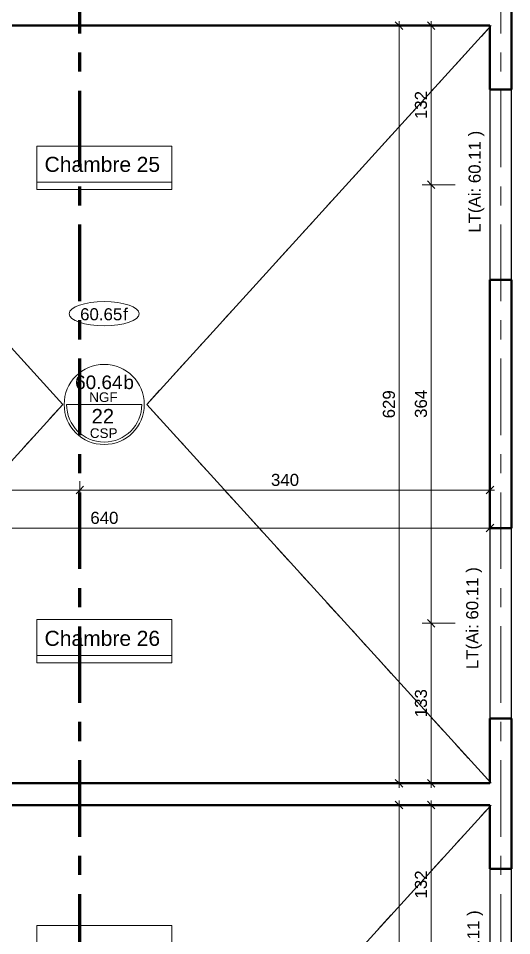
# Model space of a CAD drawing. Header units: metres. Extents: x 399 to 3028, y -427 to 863.
# Drawn here: x 463.48 to 467.57, y -399.27 to -391.66 of the extents above; entities that cross this region are included whole.
import ezdxf

# ---------------------------------------------------------------- set-up
doc = ezdxf.new("R2010")
doc.units = ezdxf.units.M
doc.linetypes.add('Ligne de quadrillage', pattern=[1.11125, 0.635, -0.15875, 0.15875, -0.15875])
doc.linetypes.add('Tiret', pattern=[0.3175, 0.15875, -0.15875])
for name, color, linetype, lineweight in [('A-ANNO-DIMS', 211, 'Continuous', 9), ('A-ANNO-DIMS-50', 211, 'Continuous', 9), ('A-DETL', 90, 'Continuous', 18), ('A-DETL-GENF', 92, 'Continuous', 18), ('A-FLOR', 192, 'Continuous', 18), ('A-WALL', 113, 'Continuous', 18), ('G-ANNO-DIMS', 111, 'Continuous', 9), ('G-ANNO-TEXT', 231, 'Continuous', 9), ('S-FLOR-SYMB', 171, 'Continuous', 9), ('S-GRID', 1, 'Continuous', 9)]:
    doc.layers.add(name, color=color, linetype=linetype, lineweight=lineweight)
doc.styles.add('Arial', font='arial.ttf', dxfattribs={"height": 0.1})
doc.styles.add('Arial_10', font='arial.ttf', dxfattribs={"height": 0.12})
doc.styles.add('Arial_11', font='arial.ttf', dxfattribs={"height": 0.125})
doc.styles.add('Arial_8', font='arial.ttf', dxfattribs={"height": 0.0016})
doc.styles.add('Arial_9', font='arial.ttf', dxfattribs={"height": 0.1125})
doc.dimstyles.new('AES-_COTATION_1_50', dxfattribs={"dimscale": 0.3048, "dimtxt": 0.102026, "dimasz": 0.205052, "dimexe": 0.246063, "dimexo": 0.0625, "dimgap": 0.016404, "dimtad": 1, "dimdec": 1, "dimlfac": 100, "dimrnd": 0.5, "dimdsep": 46, "dimtxsty": 'Arial', "dimblk1": 'OBLIQUE', "dimblk2": 'OBLIQUE', "dimsah": 1, "dimcen": 0.09, "dimdle": 0.123031, "dimazin": 0, "dimtfac": 1, "dimtdec": 4, "dimtix": 1, "dimtmove": 0, "dimatfit": 3, "dimfxl": 0.656168, "dimfxlon": 1, "dimtvp": 1, "dimtolj": 1, "dimtzin": 0, "dimarcsym": 2})
doc.dimstyles.new('AES-_COTATION_1_50_3', dxfattribs={"dimscale": 0.3048, "dimtxt": 0.102026, "dimasz": 0.205052, "dimexe": 0.246063, "dimexo": 0.0625, "dimgap": 0.016404, "dimtad": 1, "dimdec": 1, "dimlfac": 100, "dimrnd": 0.5, "dimdsep": 46, "dimtxsty": 'Arial', "dimblk1": 'OBLIQUE', "dimblk2": 'OBLIQUE', "dimsah": 1, "dimcen": 0.09, "dimdle": 0.123031, "dimazin": 0, "dimtfac": 1, "dimtdec": 4, "dimtix": 1, "dimtmove": 0, "dimatfit": 3, "dimfxl": 0.656168, "dimfxlon": 1, "dimtvp": 1, "dimtolj": 1, "dimtzin": 0, "dimarcsym": 2})

# ---------------------------------------------------------------- blocks, each defined once
blk = doc.blocks.new('AES-Etiquette Dalle CSP brut vide - Dalle bidirectionnelle-1823214-AES_EXE_BET_TZ_R_1_COF_0100-Plan coffrage PH R_1 Diffusion')
at = {"layer": 'S-FLOR-SYMB'}
blk.add_line((-0.00624, 0), (0.00624, 0), dxfattribs=at)
blk.add_circle((0, 0), 0.00665, dxfattribs=at)
blk.add_arc((0, 0), 0.00624, 180, 360, dxfattribs=at)
at = {"layer": 'S-FLOR-SYMB', "char_height": 0.0016, "attachment_point": 1, "style": 'Arial_8'}
for s, insert, width in [('NGF', (-0.00249, 0.00201), 0.0058523), ('CSP', (-0.00239, -0.00396), 0.005692)]:
    blk.add_mtext(s, dxfattribs=dict(at, insert=insert, width=width))
blk = doc.blocks.new('DIMBLOCK154-AES_EXE_BET_TZ_R_1_COF_0100-Plan coffrage PH R_1 Diffusion')
at = {"layer": 'A-ANNO-DIMS-50', "transparency": 16777216}
for p, q in [((466.9031, -391.7187), (466.8719, -391.6874)), ((466.9031, -391.6812), (466.9031, -393.039)), ((467.1031, -391.7187), (466.8281, -391.7187)), ((466.9031, -391.7187), (466.9344, -391.7499)), ((466.9031, -391.7187), (467.1031, -391.7187)), ((467.1031, -393.039), (466.8281, -393.039)), ((466.9031, -393.039), (466.8719, -393.0078)), ((466.9031, -393.039), (466.9344, -393.0703)), ((466.9031, -393.039), (467.1031, -393.039))]:
    blk.add_line(p, q, dxfattribs=at)
at = {"layer": 'A-ANNO-DIMS-50', "color": 0, "transparency": 16777216, "insert": (466.7683, -392.4942), "char_height": 0.1, "width": 0.276883, "attachment_point": 1, "rotation": 90, "line_spacing_factor": 0.941778, "style": 'Arial'}
blk.add_mtext('132', dxfattribs=at)
blk = doc.blocks.new('_Oblique')
at = {"color": 0, "linetype": 'ByBlock', "lineweight": -2}
blk.add_line((-0.5, -0.5), (0.5, 0.5), dxfattribs=at)
blk = doc.blocks.new('DIMBLOCK155-AES_EXE_BET_TZ_R_1_COF_0100-Plan coffrage PH R_1 Diffusion')
at = {"layer": 'A-ANNO-DIMS-50', "transparency": 16777216}
for p, q in [((467.1031, -393.039), (466.8281, -393.039)), ((466.9031, -393.039), (466.8719, -393.0078)), ((466.9031, -393.039), (466.9031, -396.679)), ((466.9031, -393.039), (466.9344, -393.0703)), ((466.9031, -393.039), (467.1031, -393.039)), ((466.9031, -396.679), (466.8719, -396.6478)), ((467.1031, -396.679), (466.8281, -396.679)), ((466.9031, -396.679), (466.9344, -396.7103)), ((466.9031, -396.679), (467.1031, -396.679))]:
    blk.add_line(p, q, dxfattribs=at)
at = {"layer": 'A-ANNO-DIMS-50', "color": 0, "transparency": 16777216, "insert": (466.7683, -394.9744), "char_height": 0.1, "width": 0.276883, "attachment_point": 1, "rotation": 90, "line_spacing_factor": 0.941778, "style": 'Arial'}
blk.add_mtext('364', dxfattribs=at)
blk = doc.blocks.new('DIMBLOCK156-AES_EXE_BET_TZ_R_1_COF_0100-Plan coffrage PH R_1 Diffusion')
at = {"layer": 'A-ANNO-DIMS-50', "transparency": 16777216}
for p, q in [((466.9031, -396.679), (466.8719, -396.6478)), ((467.1031, -396.679), (466.8281, -396.679)), ((466.9031, -396.679), (466.9031, -398.045)), ((466.9031, -396.679), (466.9344, -396.7103)), ((466.9031, -396.679), (467.1031, -396.679)), ((467.1031, -398.0075), (466.8281, -398.0075)), ((466.9031, -398.0075), (466.8719, -397.9762)), ((466.9031, -398.0075), (466.9344, -398.0387)), ((466.9031, -398.0075), (467.1031, -398.0075))]:
    blk.add_line(p, q, dxfattribs=at)
at = {"layer": 'A-ANNO-DIMS-50', "color": 0, "transparency": 16777216, "insert": (466.7683, -397.4586), "char_height": 0.1, "width": 0.276883, "attachment_point": 1, "rotation": 90, "line_spacing_factor": 0.941778, "style": 'Arial'}
blk.add_mtext('133', dxfattribs=at)
blk = doc.blocks.new('DIMBLOCK157-AES_EXE_BET_TZ_R_1_COF_0100-Plan coffrage PH R_1 Diffusion')
at = {"layer": 'A-ANNO-DIMS-50', "transparency": 16777216}
for p, q in [((466.9032, -398.1875), (466.872, -398.1562)), ((466.9032, -398.15), (466.9032, -399.508)), ((467.1032, -398.1875), (466.8282, -398.1875)), ((466.9032, -398.1875), (466.9345, -398.2187)), ((466.9032, -398.1875), (467.1032, -398.1875)), ((467.1032, -399.508), (466.8282, -399.508)), ((466.9032, -399.508), (466.872, -399.4767)), ((466.9032, -399.508), (466.9345, -399.5392)), ((466.9032, -399.508), (467.1032, -399.508))]:
    blk.add_line(p, q, dxfattribs=at)
at = {"layer": 'A-ANNO-DIMS-50', "color": 0, "transparency": 16777216, "insert": (466.7684, -398.9631), "char_height": 0.1, "width": 0.276883, "attachment_point": 1, "rotation": 90, "line_spacing_factor": 0.941778, "style": 'Arial'}
blk.add_mtext('132', dxfattribs=at)
blk = doc.blocks.new('DIMBLOCK198-AES_EXE_BET_TZ_R_1_COF_0100-Plan coffrage PH R_1 Diffusion')
at = {"layer": 'A-ANNO-DIMS-50', "transparency": 16777216}
for p, q in [((460.9931, -396.089), (460.9931, -395.814)), ((467.3908, -396.089), (467.3908, -395.814)), ((467.4283, -395.889), (460.9556, -395.889)), ((460.9931, -395.889), (460.9619, -395.9202)), ((460.9931, -395.889), (461.0244, -395.8577)), ((460.9931, -395.889), (460.9931, -396.089)), ((467.3908, -395.889), (467.3595, -395.9202)), ((467.3908, -395.889), (467.422, -395.8577)), ((467.3908, -395.889), (467.3908, -396.089))]:
    blk.add_line(p, q, dxfattribs=at)
at = {"layer": 'A-ANNO-DIMS-50', "color": 0, "transparency": 16777216, "insert": (464.0766, -395.7541), "char_height": 0.1, "width": 0.276883, "attachment_point": 1, "line_spacing_factor": 0.941778, "style": 'Arial'}
blk.add_mtext('640', dxfattribs=at)
blk = doc.blocks.new('DIMBLOCK199-AES_EXE_BET_TZ_R_1_COF_0100-Plan coffrage PH R_1 Diffusion')
at = {"layer": 'A-ANNO-DIMS-50', "transparency": 16777216}
for p, q in [((463.9898, -395.7738), (463.9898, -395.4988)), ((467.3908, -395.7738), (467.3908, -395.4988)), ((463.9898, -395.5738), (463.9586, -395.6051)), ((463.9898, -395.5738), (464.0211, -395.5426)), ((467.4283, -395.5738), (463.9898, -395.5738)), ((463.9898, -395.5738), (463.9898, -395.7738)), ((467.3908, -395.5738), (467.3595, -395.6051)), ((467.3908, -395.5738), (467.422, -395.5426)), ((467.3908, -395.5738), (467.3908, -395.7738))]:
    blk.add_line(p, q, dxfattribs=at)
at = {"layer": 'A-ANNO-DIMS-50', "color": 0, "transparency": 16777216, "insert": (465.5749, -395.439), "char_height": 0.1, "width": 0.276883, "attachment_point": 1, "line_spacing_factor": 0.941778, "style": 'Arial'}
blk.add_mtext('340', dxfattribs=at)
blk = doc.blocks.new('DIMBLOCK200-AES_EXE_BET_TZ_R_1_COF_0100-Plan coffrage PH R_1 Diffusion')
at = {"layer": 'A-ANNO-DIMS-50', "transparency": 16777216}
for p, q in [((460.9931, -395.7738), (460.9931, -395.4988)), ((463.9898, -395.7738), (463.9898, -395.4988)), ((463.9898, -395.5738), (460.9556, -395.5738)), ((460.9931, -395.5738), (460.9619, -395.6051)), ((460.9931, -395.5738), (461.0244, -395.5426)), ((460.9931, -395.5738), (460.9931, -395.7738)), ((463.9898, -395.5738), (463.9586, -395.6051)), ((463.9898, -395.5738), (464.0211, -395.5426)), ((463.9898, -395.5738), (463.9898, -395.7738))]:
    blk.add_line(p, q, dxfattribs=at)
at = {"layer": 'A-ANNO-DIMS-50', "color": 0, "transparency": 16777216, "insert": (462.318, -395.439), "char_height": 0.1, "width": 0.416266, "attachment_point": 1, "line_spacing_factor": 0.941778, "style": 'Arial'}
blk.add_mtext('299.5', dxfattribs=at)
blk = doc.blocks.new('DIMBLOCK857-AES_EXE_BET_TZ_R_1_COF_0100-Plan coffrage PH R_1 Diffusion')
at = {"layer": 'A-ANNO-DIMS-50', "transparency": 16777216}
for p, q in [((466.6374, -391.7187), (466.6062, -391.6874)), ((466.6374, -398.045), (466.6374, -391.6812)), ((466.4374, -391.7187), (466.7124, -391.7187)), ((466.6374, -391.7187), (466.4374, -391.7187)), ((466.6374, -391.7187), (466.6687, -391.7499)), ((466.4374, -398.0075), (466.7124, -398.0075)), ((466.6374, -398.0075), (466.4374, -398.0075)), ((466.6374, -398.0075), (466.6062, -397.9762)), ((466.6374, -398.0075), (466.6687, -398.0387))]:
    blk.add_line(p, q, dxfattribs=at)
at = {"layer": 'A-ANNO-DIMS-50', "color": 0, "transparency": 16777216, "insert": (466.5026, -394.9784), "char_height": 0.1, "width": 0.276883, "attachment_point": 1, "rotation": 90, "line_spacing_factor": 0.941778, "style": 'Arial'}
blk.add_mtext('629', dxfattribs=at)
blk = doc.blocks.new('DIMBLOCK858-AES_EXE_BET_TZ_R_1_COF_0100-Plan coffrage PH R_1 Diffusion')
at = {"layer": 'A-ANNO-DIMS-50', "transparency": 16777216}
for p, q in [((466.6374, -398.1875), (466.6062, -398.1562)), ((466.6374, -398.15), (466.6374, -404.5141)), ((466.8374, -398.1875), (466.5624, -398.1875)), ((466.6374, -398.1875), (466.6687, -398.2187)), ((466.6374, -398.1875), (466.8374, -398.1875)), ((466.8374, -404.4766), (466.5624, -404.4766)), ((466.6374, -404.4766), (466.6062, -404.4453)), ((466.6374, -404.4766), (466.6687, -404.5078)), ((466.6374, -404.4766), (466.8374, -404.4766))]:
    blk.add_line(p, q, dxfattribs=at)
at = {"layer": 'A-ANNO-DIMS-50', "color": 0, "transparency": 16777216, "insert": (466.5026, -401.4474), "char_height": 0.1, "width": 0.276883, "attachment_point": 1, "rotation": 90, "line_spacing_factor": 0.941778, "style": 'Arial'}
blk.add_mtext('629', dxfattribs=at)

msp = doc.modelspace()

# ---------------------------------------------------------------- linework, layer by layer
at = {"layer": 'A-DETL', "color": 51}
for p, q in [((463.8489, -394.8631), (460.9931, -391.7193)), ((464.5446, -394.8631), (467.401, -391.7187)), ((463.8489, -394.8631), (460.9932, -398.0082)), ((464.5446, -394.8631), (467.401, -398.0075)), ((464.5426, -401.3322), (467.4011, -398.1875))]:
    msp.add_line(p, q, dxfattribs=at)
at = {"layer": 'A-DETL', "linetype": 'Tiret'}
for p, q in [((463.8489, -394.8631), (460.9931, -391.7193)), ((464.5446, -394.8631), (467.401, -391.7187)), ((463.8489, -394.8631), (460.9932, -398.0082)), ((464.5446, -394.8631), (467.401, -398.0075)), ((464.5426, -401.3322), (467.4011, -398.1875))]:
    msp.add_line(p, q, dxfattribs=at)
at = {"layer": 'A-DETL'}
for p, q in [((463.6319, -392.7187), (464.7519, -392.7187)), ((463.6319, -393.0187), (463.6319, -392.7187)), ((464.7519, -392.7187), (464.7519, -393.0187)), ((464.7519, -393.0187), (463.6319, -393.0187)), ((463.6319, -393.0187), (463.6319, -393.0787)), ((464.7519, -393.0187), (463.6319, -393.0187)), ((464.7519, -393.0787), (464.7519, -393.0187)), ((463.6319, -393.0787), (464.7519, -393.0787)), ((463.6319, -396.6475), (464.7519, -396.6475)), ((463.6319, -396.9475), (463.6319, -396.6475)), ((464.7519, -396.6475), (464.7519, -396.9475)), ((464.7519, -396.9475), (463.6319, -396.9475)), ((463.6319, -396.9475), (463.6319, -397.0075)), ((464.7519, -396.9475), (463.6319, -396.9475)), ((464.7519, -397.0075), (464.7519, -396.9475)), ((463.6319, -397.0075), (464.7519, -397.0075)), ((463.6319, -399.1875), (464.7519, -399.1875)), ((463.6319, -399.4875), (463.6319, -399.1875)), ((464.7519, -399.1875), (464.7519, -399.4875))]:
    msp.add_line(p, q, dxfattribs=at)
at = {"layer": 'A-DETL', "color": 51}
msp.add_ellipse((464.1919, -394.1099), major_axis=(-0.2909, 0), ratio=0.343791, dxfattribs=at)
at = {"layer": 'A-DETL-GENF', "linetype": 'Tiret'}
for p, q in [((464.7519, -393.0187), (463.6319, -393.0187)), ((463.6319, -393.0187), (463.6319, -393.0787)), ((464.7519, -393.0787), (464.7519, -393.0187)), ((463.6319, -393.0787), (464.7519, -393.0787)), ((464.7519, -396.9475), (463.6319, -396.9475)), ((463.6319, -396.9475), (463.6319, -397.0075)), ((464.7519, -397.0075), (464.7519, -396.9475)), ((463.6319, -397.0075), (464.7519, -397.0075))]:
    msp.add_line(p, q, dxfattribs=at)
at = {"layer": 'A-FLOR', "color": 31, "lineweight": 25}
for p, q in [((460.9931, -391.7187), (467.3908, -391.7187)), ((467.3908, -391.7187), (467.3908, -398.0075)), ((467.3908, -398.0075), (460.9932, -398.0075)), ((460.9932, -398.1875), (467.3908, -398.1875)), ((467.3908, -398.1875), (467.3908, -404.4766))]:
    msp.add_line(p, q, dxfattribs=at)
at = {"layer": 'A-WALL', "color": 2, "lineweight": 50}
for p, q in [((467.5708, -391.0001), (467.5708, -392.249)), ((467.3908, -391.7187), (460.9931, -391.7187)), ((467.3908, -392.249), (467.3908, -391.7187)), ((467.5708, -392.249), (467.3908, -392.249)), ((467.3908, -395.889), (467.3908, -393.829)), ((467.3908, -393.829), (467.5708, -393.829)), ((467.5708, -393.829), (467.5708, -395.889)), ((467.5708, -395.889), (467.3908, -395.889)), ((467.3908, -398.0075), (467.3908, -397.469)), ((467.3908, -397.469), (467.5708, -397.469)), ((467.5708, -397.469), (467.5708, -398.718)), ((460.9932, -398.0075), (467.3908, -398.0075)), ((467.3908, -398.1875), (460.9932, -398.1875)), ((467.3908, -398.718), (467.3908, -398.1875)), ((467.5708, -398.718), (467.3908, -398.718))]:
    msp.add_line(p, q, dxfattribs=at)
at = {"layer": 'A-WALL', "color": 3, "lineweight": 25}
for p, q in [((467.3908, -392.249), (467.3908, -393.829)), ((467.5708, -393.829), (467.5708, -392.249)), ((467.3908, -395.889), (467.3908, -397.469)), ((467.5708, -397.469), (467.5708, -395.889)), ((467.3908, -398.718), (467.3908, -400.2979)), ((467.5708, -400.2979), (467.5708, -398.718))]:
    msp.add_line(p, q, dxfattribs=at)
at = {"layer": 'S-GRID', "linetype": 'Ligne de quadrillage', "lineweight": 100}
msp.add_line((463.9902, -424.0096), (463.9896, -380.1741), dxfattribs=at)
at = {"layer": 'S-GRID', "linetype": 'Ligne de quadrillage'}
msp.add_line((467.4808, -424.0095), (467.4808, -380.1741), dxfattribs=at)

# ---------------------------------------------------------------- block references
at = {"layer": 'S-FLOR-SYMB', "xscale": 49.99999999999996, "yscale": 49.99999999999996, "zscale": 49.99999999999996}
msp.add_blockref('AES-Etiquette Dalle CSP brut vide - Dalle bidirectionnelle-1823214-AES_EXE_BET_TZ_R_1_COF_0100-Plan coffrage PH R_1 Diffusion', (464.1919, -394.8631), dxfattribs=at)

# ---------------------------------------------------------------- texts
at = {"layer": 'G-ANNO-DIMS', "char_height": 0.1, "width": 1.011239, "attachment_point": 1, "rotation": 90, "line_spacing_factor": 0.941778, "style": 'Arial'}
for insert in [(467.2139, -393.4379), (467.1941, -397.0597), (467.2033, -399.9081)]:
    msp.add_mtext('LT(Ai: 60.11 )', dxfattribs=dict(at, insert=insert))
at = {"layer": 'G-ANNO-TEXT', "color": 7, "char_height": 0.125, "attachment_point": 1, "style": 'Arial_11'}
for s, insert, width in [('Chambre ', (463.697, -392.8079), 0.925949), ('25', (464.461, -392.8079), 0.232489), ('Chambre ', (463.697, -396.7417), 0.925949), ('26', (464.461, -396.7417), 0.232489)]:
    msp.add_mtext(s, dxfattribs=dict(at, insert=insert, width=width))
at = {"layer": 'G-ANNO-TEXT', "color": 41, "char_height": 0.1, "attachment_point": 1, "style": 'Arial'}
for s, insert, width in [('60.65', (463.992, -394.0644), 0.432911), ('\\fArial|b0|i0|c178|p34|;f', (464.3492, -394.0644), 0.05211)]:
    msp.add_mtext(s, dxfattribs=dict(at, insert=insert, width=width))
at = {"layer": 'S-FLOR-SYMB', "attachment_point": 1}
for s, insert, char_height, width, style in [('60.64', (463.9505, -394.6229), 0.1125, 0.485021, 'Arial_9'), ('\\fArial|b0|i0|c178|p34|;b', (464.3507, -394.6229), 0.1125, 0.108228, 'Arial_9'), ('22', (464.0872, -394.9006), 0.12, 0.224472, 'Arial_10')]:
    msp.add_mtext(s, dxfattribs=dict(at, insert=insert, char_height=char_height, width=width, style=style))

# ---------------------------------------------------------------- dimensions: what is measured, and where the dimension line sits
at = {"layer": 'A-ANNO-DIMS'}
for base, p1, p2, angle, dimstyle, override, picture, middle in [((466.6374, -391.7187), (466.4374, -398.0075), (466.4374, -391.7187), 90, 'AES-_COTATION_1_50_3', {"dimpost": '<>', "dimfxl": 6.288832}, 'DIMBLOCK857-AES_EXE_BET_TZ_R_1_COF_0100-Plan coffrage PH R_1 Diffusion', (466.5814, -394.8631)), ((466.9031, -393.039), (467.1031, -391.7187), (467.1031, -393.039), 90, 'AES-_COTATION_1_50', {"dimpost": '<>', "dimfxl": 1.320386}, 'DIMBLOCK154-AES_EXE_BET_TZ_R_1_COF_0100-Plan coffrage PH R_1 Diffusion', (466.8471, -392.3788)), ((466.9031, -396.679), (467.1031, -393.039), (467.1031, -396.679), 90, 'AES-_COTATION_1_50', {"dimpost": '<>', "dimfxl": 3.64}, 'DIMBLOCK155-AES_EXE_BET_TZ_R_1_COF_0100-Plan coffrage PH R_1 Diffusion', (466.8471, -394.859)), ((460.9931, -395.889), (467.3908, -396.089), (460.9931, -396.089), 0, 'AES-_COTATION_1_50', {"dimpost": '<>', "dimfxl": 6.39765}, 'DIMBLOCK198-AES_EXE_BET_TZ_R_1_COF_0100-Plan coffrage PH R_1 Diffusion', (464.192, -395.8329)), ((466.90314, -398.00749), (467.10314, -396.67904), (467.10314, -398.00749), 90, 'AES-_COTATION_1_50', {"dimpost": '<>', "dimfxl": 1.328455}, 'DIMBLOCK156-AES_EXE_BET_TZ_R_1_COF_0100-Plan coffrage PH R_1 Diffusion', (466.84705, -397.34327)), ((466.6374, -404.4766), (466.8374, -398.1875), (466.8374, -404.4766), 90, 'AES-_COTATION_1_50_3', {"dimpost": '<>', "dimfxl": 6.289081}, 'DIMBLOCK858-AES_EXE_BET_TZ_R_1_COF_0100-Plan coffrage PH R_1 Diffusion', (466.5814, -401.332)), ((466.903242, -399.507992), (467.103242, -398.187494), (467.103242, -399.507992), 90, 'AES-_COTATION_1_50', {"dimpost": '<>', "dimfxl": 1.320497}, 'DIMBLOCK157-AES_EXE_BET_TZ_R_1_COF_0100-Plan coffrage PH R_1 Diffusion', (466.84715, -398.847743))]:
    dim = msp.add_linear_dim(base=base, p1=p1, p2=p2, angle=angle, dimstyle=dimstyle, override=override, dxfattribs=at)
    dim.commit()
    dim.dimension.update_dxf_attribs({"geometry": picture, "text_midpoint": middle})
for base, p1, p2, override, picture, middle in [((460.9931, -395.5738), (463.9898, -395.7738), (460.9931, -395.7738), {"dimpost": '<>', "dimfxl": 2.996677}, 'DIMBLOCK200-AES_EXE_BET_TZ_R_1_COF_0100-Plan coffrage PH R_1 Diffusion', (462.4915, -395.5178)), ((463.9898, -395.5738), (467.3908, -395.7738), (463.9898, -395.7738), {"dimpost": '<>', "dimfxl": 3.400978}, 'DIMBLOCK199-AES_EXE_BET_TZ_R_1_COF_0100-Plan coffrage PH R_1 Diffusion', (465.6903, -395.5178))]:
    dim = msp.add_linear_dim(base=base, p1=p1, p2=p2, dimstyle='AES-_COTATION_1_50', override=override, dxfattribs=at)
    dim.commit()
    dim.dimension.update_dxf_attribs({"geometry": picture, "text_midpoint": middle})

doc.saveas('drawing.dxf')
